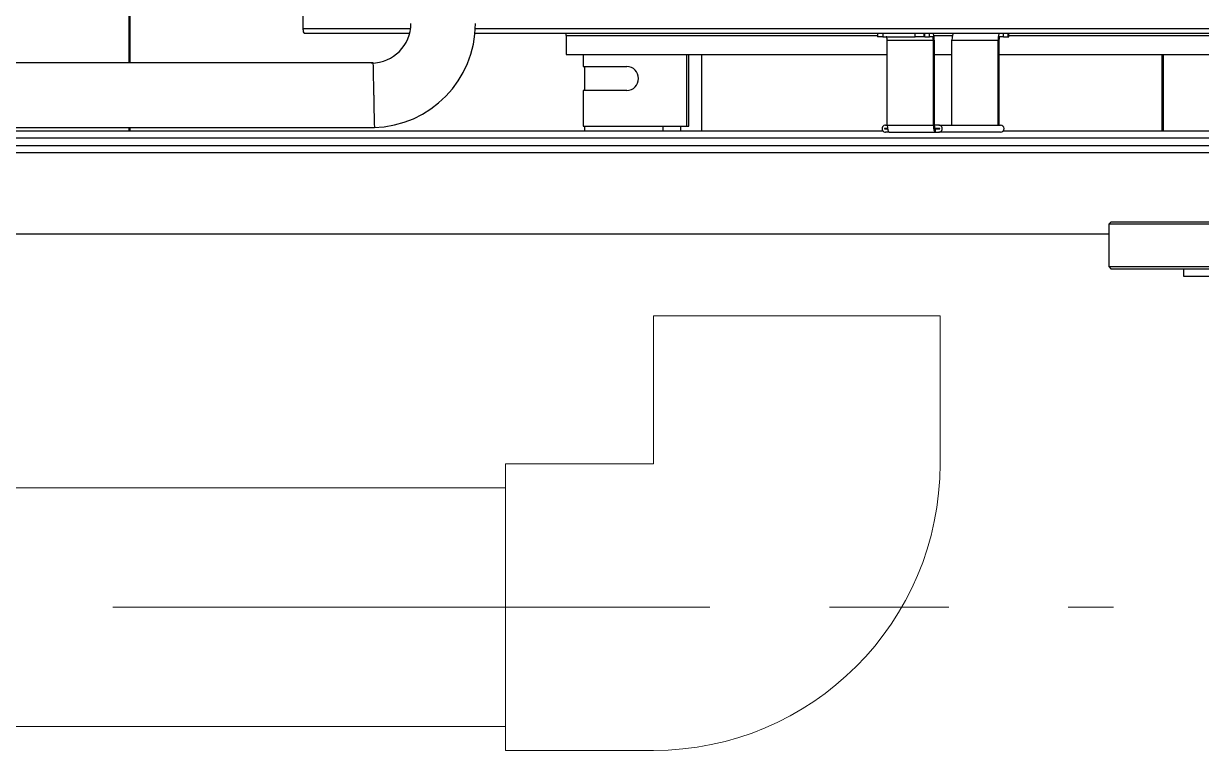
# Model space of a CAD drawing. Header units: millimetres. Extents: x 3795014 to 4300160, y 3869364 to 4016788.
# Drawn here: x 4226210.7 to 4226457.3, y 3923948.3 to 3924100.5 of the extents above; entities that cross this region are included whole.
import ezdxf

# ---------------------------------------------------------------- set-up
doc = ezdxf.new("R2010")
doc.units = ezdxf.units.MM
doc.linetypes.add('CENTER', pattern=[2, 1.25, -0.25, 0.25, -0.25])
doc.layers.add('Дополнительная', color=7, linetype='Continuous', lineweight=18)
doc.layers.add('основная', color=7, linetype='Continuous', lineweight=50)
doc.layers.add('линия перехода', color=7, linetype='Continuous')

msp = doc.modelspace()

# ---------------------------------------------------------------- linework, layer by layer
at = {"layer": 'Дополнительная', "ltscale": 25}
for p, q in [((4226402.58, 3924039.34), (4226342.58, 3924039.34)), ((4226342.58, 3924039.34), (4226342.58, 3924008.34)), ((4226402.58, 3924008.34), (4226402.58, 3924039.34)), ((4226342.58, 3924008.34), (4226311.58, 3924008.34)), ((4226311.58, 3924008.34), (4226311.58, 3923948.34)), ((4226311.58, 3923948.34), (4226342.58, 3923948.34))]:
    msp.add_line(p, q, dxfattribs=at)
at = {"layer": 'Дополнительная', "linetype": 'CENTER', "ltscale": 100}
msp.add_line((4225029.38, 3923978.34), (4226438.91, 3923978.34), dxfattribs=at)
at = {"layer": 'Дополнительная', "ltscale": 25}
msp.add_lwpolyline([(4226311.58, 3923953.34), (4225174.68, 3923953.34), (4225174.68, 3924003.34), (4226311.58, 3924003.34)], close=True, dxfattribs=at)
msp.add_arc((4226342.58, 3924008.34), 60, 270, 0, dxfattribs=at)
at = {"layer": 'линия перехода', "color": 0, "linetype": 'Continuous', "lineweight": -3}
for p, q in [((4226269.16, 3924099.53), (4226291.59, 3924099.53)), ((4226305.24, 3924099.53), (4226655.5, 3924099.53)), ((4226390.56, 3924098.53), (4226390.56, 3924097.78)), ((4226397.32, 3924097.78), (4226397.32, 3924098.53)), ((4226399.15, 3924098.53), (4226399.15, 3924097.78)), ((4226416.91, 3924097.78), (4226416.91, 3924098.53)), ((4226324.3, 3924098.03), (4226389.44, 3924098.03)), ((4226391.5, 3924097.03), (4226401.16, 3924097.03)), ((4226401.26, 3924098.03), (4226405.14, 3924098.03)), ((4226405.05, 3924097.03), (4226414.7, 3924097.03)), ((4226416.96, 3924098.03), (4226577.78, 3924098.03)), ((4226449.08, 3924078.03), (4226449.08, 3924094.03)), ((4226449.33, 3924078.03), (4226449.33, 3924094.03)), ((4226344.62, 3924078.03), (4226344.62, 3924079.03)), ((4226348.29, 3924078.03), (4226348.29, 3924079.03)), ((4226391.5, 3924079.28), (4226401.16, 3924079.28)), ((4226160.29, 3924073.53), (4226465.67, 3924073.53))]:
    msp.add_line(p, q, dxfattribs=at)
at = {"layer": 'основная', "color": 0, "linetype": 'Continuous', "lineweight": -3}
for p, q in [((4226232.76, 3924092.28), (4226232.76, 3924166.53)), ((4226233.01, 3924092.28), (4226233.01, 3924166.53)), ((4226269.16, 3924113.53), (4226269.16, 3924099.53)), ((4226269.42, 3924098.53), (4226291.4, 3924098.53)), ((4226305.19, 3924098.53), (4226655.76, 3924098.53)), ((4226389.44, 3924098.53), (4226389.44, 3924097.78)), ((4226399.41, 3924097.78), (4226399.41, 3924098.53)), ((4226400.37, 3924097.78), (4226400.37, 3924098.53)), ((4226415.87, 3924097.78), (4226415.87, 3924098.53)), ((4226416.83, 3924097.78), (4226416.83, 3924098.53)), ((4226416.96, 3924097.78), (4226416.96, 3924098.53)), ((4226324.3, 3924098.03), (4226324.3, 3924094.03)), ((4226390.56, 3924097.78), (4226389.44, 3924097.78)), ((4226390.56, 3924097.78), (4226397.32, 3924097.78)), ((4226391.5, 3924079.28), (4226391.5, 3924097.03)), ((4226399.15, 3924097.78), (4226397.32, 3924097.78)), ((4226399.41, 3924097.78), (4226399.15, 3924097.78)), ((4226399.41, 3924097.78), (4226400.37, 3924097.78)), ((4226400.97, 3924097.78), (4226400.37, 3924097.78)), ((4226401.16, 3924079.28), (4226401.16, 3924097.03)), ((4226401.36, 3924097.03), (4226401.36, 3924079.28)), ((4226405.05, 3924079.28), (4226405.05, 3924097.03)), ((4226414.7, 3924079.28), (4226414.7, 3924097.03)), ((4226414.9, 3924097.03), (4226414.9, 3924079.28)), ((4226415.87, 3924097.78), (4226415.09, 3924097.78)), ((4226415.87, 3924097.78), (4226416.83, 3924097.78)), ((4226416.91, 3924097.78), (4226416.83, 3924097.78)), ((4226416.91, 3924097.78), (4226416.96, 3924097.78)), ((4226324.3, 3924094.03), (4226391.5, 3924094.03)), ((4226327.81, 3924094.03), (4226327.81, 3924091.53)), ((4226349.54, 3924079.03), (4226349.54, 3924094.03)), ((4226349.93, 3924079.03), (4226349.93, 3924094.03)), ((4226352.7, 3924078.03), (4226352.7, 3924094.03)), ((4226401.36, 3924094.03), (4226405.05, 3924094.03)), ((4226414.9, 3924094.03), (4226579.84, 3924094.03)), ((4226283.89, 3924092.28), (4226059.02, 3924092.28)), ((4226327.81, 3924091.53), (4226337.01, 3924091.53)), ((4226328.2, 3924086.53), (4226328.2, 3924091.53)), ((4226327.81, 3924086.53), (4226327.81, 3924079.03)), ((4226337.01, 3924086.53), (4226327.81, 3924086.53)), ((4226059.02, 3924078.78), (4226284.12, 3924078.78)), ((4226232.76, 3924078.03), (4226232.76, 3924078.78)), ((4226233.01, 3924078.03), (4226233.01, 3924078.78)), ((4226327.81, 3924079.03), (4226349.54, 3924079.03)), ((4226328.2, 3924078.03), (4226328.2, 3924079.03)), ((4226349.54, 3924079.03), (4226349.93, 3924079.03)), ((4226391.56, 3924078.54), (4226390.93, 3924078.54)), ((4226390.93, 3924078.54), (4226390.93, 3924078.52)), ((4226390.93, 3924078.52), (4226391.56, 3924078.52)), ((4226391.17, 3924079.28), (4226391.5, 3924079.28)), ((4226402.28, 3924079.28), (4226401.36, 3924079.28)), ((4226402.52, 3924078.54), (4226401.55, 3924078.54)), ((4226401.55, 3924078.54), (4226401.55, 3924078.53)), ((4226401.55, 3924078.52), (4226401.55, 3924077.78)), ((4226401.55, 3924078.52), (4226402.52, 3924078.52)), ((4226402.28, 3924079.28), (4226415.23, 3924079.28)), ((4226402.52, 3924078.52), (4226402.52, 3924078.54)), ((4226714.3, 3924076.53), (4226162.4, 3924076.53)), ((4226390.63, 3924078.03), (4226162.63, 3924078.03)), ((4226391.89, 3924077.78), (4226391.17, 3924077.78)), ((4226391.89, 3924077.78), (4226401.55, 3924077.78)), ((4226401.55, 3924077.78), (4226402.28, 3924077.78)), ((4226415.23, 3924077.78), (4226402.28, 3924077.78)), ((4226578.97, 3924078.03), (4226415.77, 3924078.03)), ((4226161.71, 3924075.03), (4226465.67, 3924075.03)), ((4226438.42, 3924059.03), (4226437.92, 3924058.53)), ((4226438.42, 3924059.03), (4226537.42, 3924059.03)), ((4226105.37, 3924056.53), (4226437.92, 3924056.53)), ((4226537.92, 3924058.53), (4226437.92, 3924058.53)), ((4226437.92, 3924058.53), (4226437.92, 3924049.63)), ((4226437.92, 3924049.63), (4226537.92, 3924049.63)), ((4226437.92, 3924049.63), (4226438.42, 3924049.13)), ((4226537.42, 3924049.13), (4226438.42, 3924049.13)), ((4226453.52, 3924049.13), (4226453.52, 3924047.63)), ((4226453.52, 3924047.63), (4226522.32, 3924047.63))]:
    msp.add_line(p, q, dxfattribs=at)
for centre, radius, start, end in [((4226283.52, 3924100.53), 8.26, 270.1747, 359.977), ((4226283.53, 3924100.53), 21.76, 271.2021, 359.9987), ((4225647.23, 3924077.31), 636.84, 0.74005, 1.34744), ((4226398.02, 3924083.96), 114.01, 179.2099, 182.6029)]:
    msp.add_arc(centre, radius, start, end, dxfattribs=at)
for centre, major_axis, ratio, start_param, end_param in [((4226269.42, 3924099.53), (0, 1), 0.259156, 1.570796, 3.141593), ((4226324.17, 3924098.03), (0, 0.5), 0.259156, 4.712389, 6.283185), ((4226400.97, 3924097.03), (0, 1.5), 0.259156, 4.712389, 6.283185), ((4226405.43, 3924097.03), (0, -1.5), 0.259156, 3.141593, 4.712389), ((4226415.09, 3924097.03), (0, -1.5), 0.259156, 3.141593, 4.712389), ((4226391.31, 3924097.03), (0, -0.75), 0.259156, 1.570796, 3.141593), ((4226400.97, 3924097.03), (0, -0.75), 0.259156, 1.570796, 3.141593), ((4226415.09, 3924097.03), (0, 0.75), 0.259156, 0, 1.570796), ((4226337.01, 3924089.03), (0, 2.5), 0.965835, 3.141593, 6.283185), ((4226391.17, 3924078.53), (0, 0.75), 0.965835, 0, 3.141593), ((4226391.89, 3924079.28), (0, -1.5), 0.259156, 4.712389, 6.283185), ((4226401.55, 3924079.28), (0, -1.5), 0.259156, 4.712389, 6.283185), ((4226401.55, 3924079.28), (0, 0.75), 0.259156, 1.570796, 3.141593), ((4226402.28, 3924078.53), (0, -0.75), 0.965835, 0, 3.141593), ((4226415.23, 3924078.53), (0, 0.75), 0.965835, 3.141593, 6.283185)]:
    msp.add_ellipse(centre, major_axis=major_axis, ratio=ratio, start_param=start_param, end_param=end_param, dxfattribs=at)

doc.saveas('drawing.dxf')
